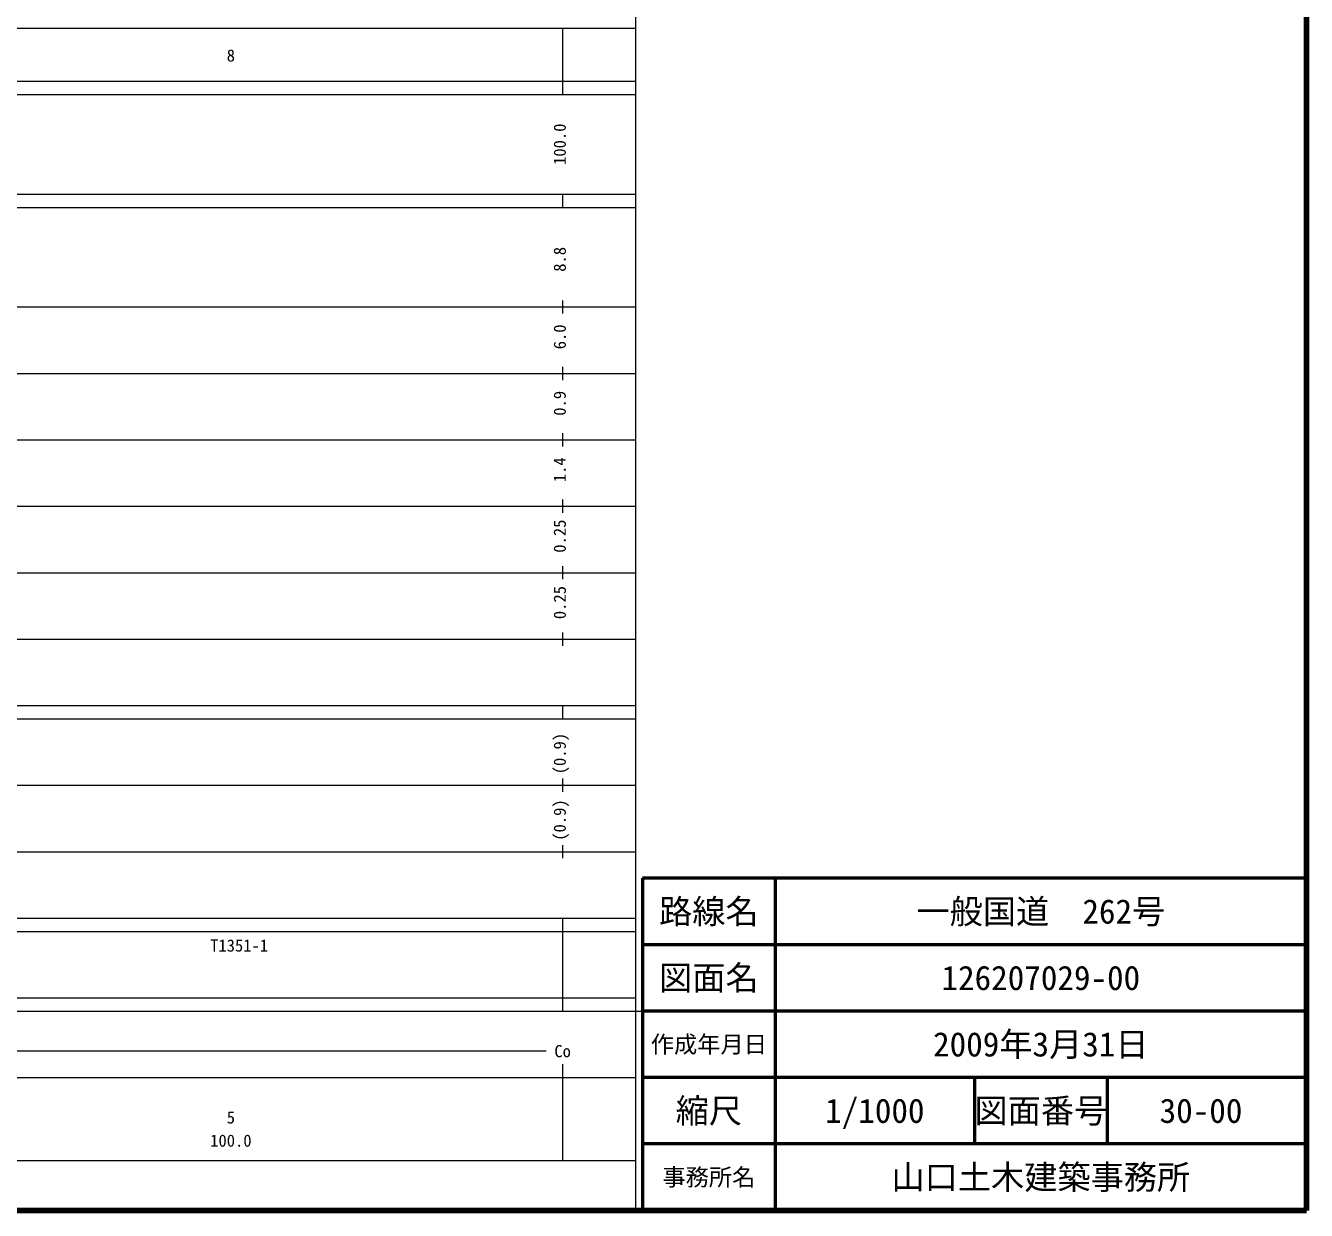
# Model space of a CAD drawing. Units: millimetres on the paper, enlarged 1000 times. Extents: x 40000 to 680000, y 20000 to 380000.
# Drawn here: x 487082 to 680000, y 20000 to 198357 of the extents above; entities that cross this region are included whole.
import ezdxf
from ezdxf.enums import TextEntityAlignment as Align

# ---------------------------------------------------------------- set-up
doc = ezdxf.new("R2010")
doc.units = ezdxf.units.MM
doc.header["$LTSCALE"] = 1000
for name, color, linetype, lineweight in [('M-TTL', 2, 'Continuous', 140), ('M-TTL-BAND', 7, 'Continuous', 13), ('M-TTL-FRAM', 2, 'Continuous', 50), ('M-TTL-LINE', 7, 'Continuous', 50)]:
    doc.layers.add(name, color=color, linetype=linetype, lineweight=lineweight)
doc.layers.add('M-TTL-TXT', color=7, linetype='Continuous')
doc.styles.add('ＭＳ ゴシック', font='')
doc.styles.get('ＭＳ ゴシック').set_extended_font_data('MS Gothic')

msp = doc.modelspace()

# ---------------------------------------------------------------- linework, layer by layer
at = {"layer": 'M-TTL'}
for p, q in [((680000, 20000), (680000, 380000)), ((40000, 20000), (680000, 20000))]:
    msp.add_line(p, q, dxfattribs=at)
at = {"layer": 'M-TTL-BAND'}
for p, q in [((579000, 20000), (579000, 370000)), ((68000, 198000), (579000, 198000)), ((568000, 188000), (568000, 198000)), ((40000, 190000), (579000, 190000)), ((40000, 188000), (579000, 188000)), ((40000, 173000), (579000, 173000)), ((568000, 171000), (568000, 173000)), ((40000, 171000), (579000, 171000)), ((568000, 155000), (568000, 157000)), ((40000, 156000), (579000, 156000)), ((568000, 145000), (568000, 147000)), ((46000, 146000), (579000, 146000)), ((568000, 135000), (568000, 137000)), ((52000, 136000), (579000, 136000)), ((46000, 126000), (579000, 126000)), ((568000, 125000), (568000, 127000)), ((52000, 116000), (579000, 116000)), ((568000, 115000), (568000, 117000)), ((568000, 105000), (568000, 107000)), ((46000, 106000), (579000, 106000)), ((40000, 96000), (579000, 96000)), ((568000, 94000), (568000, 96000)), ((40000, 94000), (579000, 94000)), ((568000, 83000), (568000, 85000)), ((49000, 84000), (579000, 84000)), ((40000, 74000), (579000, 74000)), ((568000, 73000), (568000, 75000)), ((40000, 64000), (579000, 64000)), ((568000, 62000), (568000, 64000)), ((40000, 62000), (579000, 62000)), ((568000, 52000), (568000, 62000)), ((568000, 52000), (568000, 62000)), ((40000, 52000), (579000, 52000)), ((568000, 50000), (568000, 52000)), ((40000, 50000), (589000, 50000)), ((277946, 44000), (565491, 44000)), ((568000, 27500), (568000, 42000)), ((40000, 40000), (579000, 40000)), ((68000, 27500), (579000, 27500))]:
    msp.add_line(p, q, dxfattribs=at)
at = {"layer": 'M-TTL-FRAM'}
for p, q in [((680000, 70000), (580000, 70000)), ((580000, 70000), (580000, 20000))]:
    msp.add_line(p, q, dxfattribs=at)
at = {"layer": 'M-TTL-LINE'}
for p, q in [((600000, 70000), (600000, 20000)), ((680000, 60000), (580000, 60000)), ((680000, 50000), (580000, 50000)), ((680000, 40000), (580000, 40000)), ((630000, 40000), (630000, 30000)), ((650000, 40000), (650000, 30000)), ((680000, 30000), (580000, 30000))]:
    msp.add_line(p, q, dxfattribs=at)

# ---------------------------------------------------------------- texts
at = {"layer": 'M-TTL-BAND', "style": 'ＭＳ ゴシック'}
for s, p in [('8', (518000, 192405)), ('Co', (567971, 42500)), ('5', (518000, 32523)), ('100.0', (518000, 29033))]:
    msp.add_text(s, height=1833, dxfattribs=at).set_placement(p, align=Align.BOTTOM_CENTER)
for s, p in [('100.0', (569000, 180500)), ('8.8', (569000, 163174)), ('6.0', (569000, 151500)), ('0.9', (569000, 141500)), ('1.4', (569000, 131500)), ('0.25', (569000, 121500)), ('0.25', (569000, 111500)), ('(0.9)', (569000, 88764)), ('(0.9)', (569000, 78764))]:
    msp.add_text(s, height=1833, rotation=90, dxfattribs=at).set_placement(p, align=Align.BOTTOM_CENTER)
msp.add_text('T1351-1', height=1833, dxfattribs=at).set_placement((514875, 58405), align=Align.BOTTOM_LEFT)
at = {"layer": 'M-TTL-TXT', "style": 'ＭＳ ゴシック'}
for s, height, p in [('路線名', 3666, (590000, 65000)), ('路線名', 3666, (590000, 65000)), ('一般国道\u3000262号', 3666, (640000, 65000)), ('図面名', 3666, (590000, 55000)), ('図面名', 3666, (590000, 55000)), ('126207029-00', 3666, (640000, 55000)), ('作成年月日', 2566, (590000, 45000)), ('作成年月日', 2566, (590000, 45000)), ('2009年3月31日', 3666, (640000, 45000)), ('縮尺', 3666, (590000, 35000)), ('縮尺', 3666, (590000, 35000)), ('1/1000', 3666, (615000, 35000)), ('図面番号', 3666, (640000, 35000)), ('図面番号', 3666, (640000, 35000)), ('30-00', 3666, (664125, 35000)), ('山口土木建築事務所', 3666, (640000, 25000)), ('事務所名', 2566, (590000, 25000)), ('事務所名', 2566, (590000, 25000))]:
    msp.add_text(s, height=height, dxfattribs=at).set_placement(p, align=Align.MIDDLE_CENTER)

doc.saveas('drawing.dxf')
